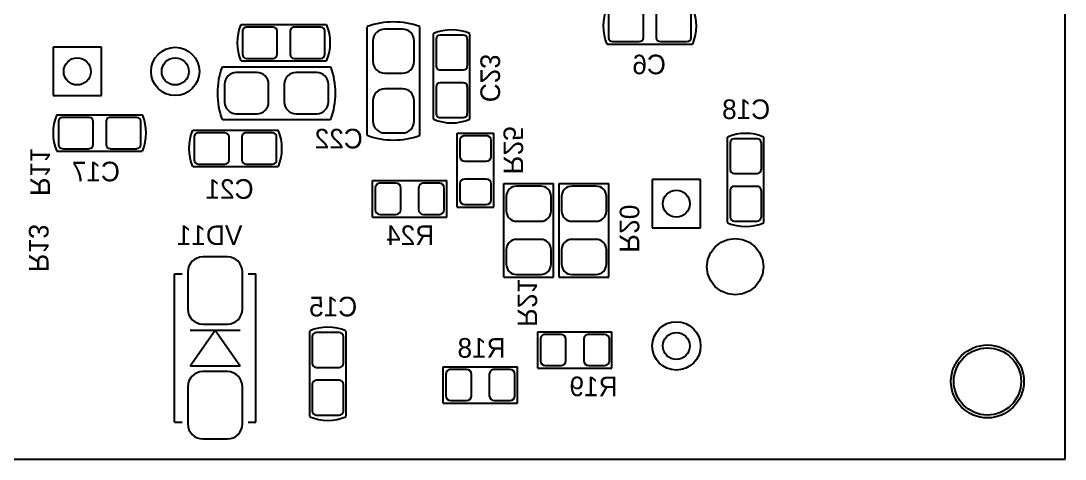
# Model space of a CAD drawing. Header units: millimetres. Extents: x 59.7 to 120.6, y 63.5 to 106.1.
# Drawn here: x 83.34 to 120.63, y 63.53 to 79.18 of the extents above; entities that cross this region are included whole.
import ezdxf

# ---------------------------------------------------------------- set-up
doc = ezdxf.new("R2010")
doc.units = ezdxf.units.MM
for name, color, linetype in [('BottomOverlay', 54, 'Continuous'), ('BottomSolder', 6, 'Continuous'), ('KeepOutLayer', 6, 'Continuous')]:
    doc.layers.add(name, color=color, linetype=linetype)

# ---------------------------------------------------------------- blocks, each defined once
blk = doc.blocks.new('CC0603_3M_B_13')
at = {"layer": 'BottomOverlay'}
for p, q in [((1.524, 0.648), (-1.524, 0.648)), ((1.524, -0.65), (-1.526, -0.65))]:
    blk.add_line(p, q, dxfattribs=at)
for centre, start, end in [((0.013, 0), 157.3, 202.8), ((-0.013, 0), 337.2, 22.7)]:
    blk.add_arc(centre, 1.676, start, end, dxfattribs=at)
at = {"layer": 'BottomSolder'}
for p, q in [((-1.473, 0.411), (-1.473, -0.411)), ((-0.376, 0.559), (-1.326, 0.559)), ((-0.229, -0.411), (-0.229, 0.411)), ((0.229, 0.411), (0.229, -0.411)), ((1.326, 0.559), (0.376, 0.559)), ((1.473, -0.411), (1.473, 0.411)), ((-1.326, -0.559), (-0.376, -0.559)), ((0.376, -0.559), (1.326, -0.559))]:
    blk.add_line(p, q, dxfattribs=at)
for centre in [(-0.851, 0), (0.851, 0)]:
    blk.add_circle(centre, 0, dxfattribs=at)
for centre, start, end in [((-1.326, 0.411), 90, 180), ((-0.376, 0.411), 0, 90), ((0.376, 0.411), 90, 180), ((1.326, 0.411), 0, 90), ((-1.326, -0.411), 180, 270), ((-0.376, -0.411), 270, 0), ((0.376, -0.411), 180, 270), ((1.326, -0.411), 270, 0)]:
    blk.add_arc(centre, 0.147, start, end, dxfattribs=at)
blk = doc.blocks.new('CC0603_3M_B_14')
at = {"layer": 'BottomOverlay'}
for p, q in [((-1.524, 0.648), (1.524, 0.648)), ((-1.526, -0.65), (1.524, -0.65))]:
    blk.add_line(p, q, dxfattribs=at)
for centre, start, end in [((0.013, 0), 157.3, 202.8), ((-0.013, 0), 337.2, 22.7)]:
    blk.add_arc(centre, 1.676, start, end, dxfattribs=at)
at = {"layer": 'BottomSolder'}
for p, q in [((-1.473, 0.411), (-1.473, -0.411)), ((-0.376, 0.559), (-1.326, 0.559)), ((-0.229, -0.411), (-0.229, 0.411)), ((0.229, 0.411), (0.229, -0.411)), ((1.326, 0.559), (0.376, 0.559)), ((1.473, -0.411), (1.473, 0.411)), ((-1.326, -0.559), (-0.376, -0.559)), ((0.376, -0.559), (1.326, -0.559))]:
    blk.add_line(p, q, dxfattribs=at)
for centre in [(-0.851, 0), (0.851, 0)]:
    blk.add_circle(centre, 0, dxfattribs=at)
for centre, start, end in [((-1.326, 0.411), 90, 180), ((-0.376, 0.411), 0, 90), ((0.376, 0.411), 90, 180), ((1.326, 0.411), 0, 90), ((-1.326, -0.411), 180, 270), ((-0.376, -0.411), 270, 0), ((0.376, -0.411), 180, 270), ((1.326, -0.411), 270, 0)]:
    blk.add_arc(centre, 0.147, start, end, dxfattribs=at)
blk = doc.blocks.new('CC0805_MIDI_2M1_B_23')
at = {"layer": 'BottomOverlay'}
for p, q in [((-0.8636, 0.9398), (2.9972, 0.9398)), ((-0.8636, -0.9398), (2.9972, -0.9398))]:
    blk.add_line(p, q, dxfattribs=at)
for centre, radius, start, end in [((1.7272, 0), 2.7696, 160.19992, 199.89998), ((0.4572, 0), 2.7178, 339.70002, 20.29998)]:
    blk.add_arc(centre, radius, start, end, dxfattribs=at)
at = {"layer": 'BottomSolder'}
for p, q in [((0.3683, 0.7366), (-0.3683, 0.7366)), ((2.5019, 0.7366), (1.7653, 0.7366)), ((-0.7874, 0.3175), (-0.7874, -0.3175)), ((0.7874, -0.3175), (0.7874, 0.3175)), ((1.3462, 0.3175), (1.3462, -0.3175)), ((2.921, -0.3175), (2.921, 0.3175)), ((-0.3683, -0.7366), (0.3683, -0.7366)), ((1.7653, -0.7366), (2.5019, -0.7366))]:
    blk.add_line(p, q, dxfattribs=at)
for centre in [(0, 0), (2.1336, 0)]:
    blk.add_circle(centre, 0, dxfattribs=at)
for centre, start, end in [((-0.3683, 0.3175), 90, 180), ((0.3683, 0.3175), 0, 90), ((1.7653, 0.3175), 90, 180), ((2.5019, 0.3175), 0, 90), ((-0.3683, -0.3175), 180, 270), ((0.3683, -0.3175), 270, 0), ((1.7653, -0.3175), 180, 270), ((2.5019, -0.3175), 270, 0)]:
    blk.add_arc(centre, 0.4191, start, end, dxfattribs=at)
blk = doc.blocks.new('CC0603_3M_B_24')
at = {"layer": 'BottomOverlay'}
for p, q in [((1.524, 0.648), (-1.524, 0.648)), ((1.524, -0.65), (-1.526, -0.65))]:
    blk.add_line(p, q, dxfattribs=at)
for centre, start, end in [((0.013, 0), 157.3, 202.8), ((-0.013, 0), 337.2, 22.7)]:
    blk.add_arc(centre, 1.676, start, end, dxfattribs=at)
at = {"layer": 'BottomSolder'}
for p, q in [((-1.473, 0.411), (-1.473, -0.411)), ((-0.376, 0.559), (-1.326, 0.559)), ((-0.229, -0.411), (-0.229, 0.411)), ((0.229, 0.411), (0.229, -0.411)), ((1.326, 0.559), (0.376, 0.559)), ((1.473, -0.411), (1.473, 0.411)), ((-1.326, -0.559), (-0.376, -0.559)), ((0.376, -0.559), (1.326, -0.559))]:
    blk.add_line(p, q, dxfattribs=at)
for centre in [(-0.851, 0), (0.851, 0)]:
    blk.add_circle(centre, 0, dxfattribs=at)
for centre, start, end in [((-1.326, 0.411), 90, 180), ((-0.376, 0.411), 0, 90), ((0.376, 0.411), 90, 180), ((1.326, 0.411), 0, 90), ((-1.326, -0.411), 180, 270), ((-0.376, -0.411), 270, 0), ((0.376, -0.411), 180, 270), ((1.326, -0.411), 270, 0)]:
    blk.add_arc(centre, 0.147, start, end, dxfattribs=at)
blk = doc.blocks.new('CC16X10_CAP0_5_1__P________25')
at = {"layer": 'BottomSolder'}
for p, q in [((-0.8636, 0.8636), (-0.8636, -0.8636)), ((0.8636, 0.8636), (-0.8636, 0.8636)), ((0.8636, -0.8636), (0.8636, 0.8636)), ((-0.8636, -0.8636), (0.8636, -0.8636))]:
    blk.add_line(p, q, dxfattribs=at)
for centre, radius in [((5.08, 0), 0.8636), ((0, 0), 0.4826), ((5.08, 0), 0.4826)]:
    blk.add_circle(centre, radius, dxfattribs=at)
blk = doc.blocks.new('CC0603_3M_B_26')
at = {"layer": 'BottomOverlay'}
for p, q in [((1.524, 0.648), (-1.524, 0.648)), ((1.524, -0.65), (-1.526, -0.65))]:
    blk.add_line(p, q, dxfattribs=at)
for centre, start, end in [((0.013, 0), 157.3, 202.8), ((-0.013, 0), 337.2, 22.7)]:
    blk.add_arc(centre, 1.676, start, end, dxfattribs=at)
at = {"layer": 'BottomSolder'}
for p, q in [((-1.473, 0.411), (-1.473, -0.411)), ((-0.376, 0.559), (-1.326, 0.559)), ((-0.229, -0.411), (-0.229, 0.411)), ((0.229, 0.411), (0.229, -0.411)), ((1.326, 0.559), (0.376, 0.559)), ((1.473, -0.411), (1.473, 0.411)), ((-1.326, -0.559), (-0.376, -0.559)), ((0.376, -0.559), (1.326, -0.559))]:
    blk.add_line(p, q, dxfattribs=at)
for centre in [(-0.851, 0), (0.851, 0)]:
    blk.add_circle(centre, 0, dxfattribs=at)
for centre, start, end in [((-1.326, 0.411), 90, 180), ((-0.376, 0.411), 0, 90), ((0.376, 0.411), 90, 180), ((1.326, 0.411), 0, 90), ((-1.326, -0.411), 180, 270), ((-0.376, -0.411), 270, 0), ((0.376, -0.411), 180, 270), ((1.326, -0.411), 270, 0)]:
    blk.add_arc(centre, 0.147, start, end, dxfattribs=at)
blk = doc.blocks.new('CC0603_3M_B_27')
at = {"layer": 'BottomOverlay'}
for p, q in [((-1.524, 0.648), (1.524, 0.648)), ((-1.526, -0.65), (1.524, -0.65))]:
    blk.add_line(p, q, dxfattribs=at)
for centre, start, end in [((0.013, 0), 157.3, 202.8), ((-0.013, 0), 337.2, 22.7)]:
    blk.add_arc(centre, 1.676, start, end, dxfattribs=at)
at = {"layer": 'BottomSolder'}
for p, q in [((-1.473, 0.411), (-1.473, -0.411)), ((-0.376, 0.559), (-1.326, 0.559)), ((-0.229, -0.411), (-0.229, 0.411)), ((0.229, 0.411), (0.229, -0.411)), ((1.326, 0.559), (0.376, 0.559)), ((1.473, -0.411), (1.473, 0.411)), ((-1.326, -0.559), (-0.376, -0.559)), ((0.376, -0.559), (1.326, -0.559))]:
    blk.add_line(p, q, dxfattribs=at)
for centre in [(-0.851, 0), (0.851, 0)]:
    blk.add_circle(centre, 0, dxfattribs=at)
for centre, start, end in [((-1.326, 0.411), 90, 180), ((-0.376, 0.411), 0, 90), ((0.376, 0.411), 90, 180), ((1.326, 0.411), 0, 90), ((-1.326, -0.411), 180, 270), ((-0.376, -0.411), 270, 0), ((0.376, -0.411), 180, 270), ((1.326, -0.411), 270, 0)]:
    blk.add_arc(centre, 0.147, start, end, dxfattribs=at)
blk = doc.blocks.new('CC0603_3M_B_28')
at = {"layer": 'BottomOverlay'}
for p, q in [((-1.524, 0.648), (1.524, 0.648)), ((-1.526, -0.65), (1.524, -0.65))]:
    blk.add_line(p, q, dxfattribs=at)
for centre, start, end in [((0.013, 0), 157.3, 202.8), ((-0.013, 0), 337.2, 22.7)]:
    blk.add_arc(centre, 1.676, start, end, dxfattribs=at)
at = {"layer": 'BottomSolder'}
for p, q in [((-1.473, 0.411), (-1.473, -0.411)), ((-0.376, 0.559), (-1.326, 0.559)), ((-0.229, -0.411), (-0.229, 0.411)), ((0.229, 0.411), (0.229, -0.411)), ((1.326, 0.559), (0.376, 0.559)), ((1.473, -0.411), (1.473, 0.411)), ((-1.326, -0.559), (-0.376, -0.559)), ((0.376, -0.559), (1.326, -0.559))]:
    blk.add_line(p, q, dxfattribs=at)
for centre in [(-0.851, 0), (0.851, 0)]:
    blk.add_circle(centre, 0, dxfattribs=at)
for centre, start, end in [((-1.326, 0.411), 90, 180), ((-0.376, 0.411), 0, 90), ((0.376, 0.411), 90, 180), ((1.326, 0.411), 0, 90), ((-1.326, -0.411), 180, 270), ((-0.376, -0.411), 270, 0), ((0.376, -0.411), 180, 270), ((1.326, -0.411), 270, 0)]:
    blk.add_arc(centre, 0.147, start, end, dxfattribs=at)
blk = doc.blocks.new('CC8X3_5_29')
at = {"layer": 'BottomSolder'}
for p, q in [((-0.864, 0.864), (-0.864, -0.864)), ((0.864, 0.864), (-0.864, 0.864)), ((0.864, -0.864), (0.864, 0.864)), ((-0.864, -0.864), (0.864, -0.864))]:
    blk.add_line(p, q, dxfattribs=at)
for centre, radius in [((3.5, 0), 0.864), ((0, 0), 0.483), ((3.5, 0), 0.483)]:
    blk.add_circle(centre, radius, dxfattribs=at)
blk = doc.blocks.new('CC0603_3M_B_30')
at = {"layer": 'BottomOverlay'}
for p, q in [((1.524, 0.648), (-1.524, 0.648)), ((1.524, -0.65), (-1.526, -0.65))]:
    blk.add_line(p, q, dxfattribs=at)
for centre, start, end in [((0.013, 0), 157.3, 202.8), ((-0.013, 0), 337.2, 22.7)]:
    blk.add_arc(centre, 1.676, start, end, dxfattribs=at)
at = {"layer": 'BottomSolder'}
for p, q in [((-1.473, 0.411), (-1.473, -0.411)), ((-0.376, 0.559), (-1.326, 0.559)), ((-0.229, -0.411), (-0.229, 0.411)), ((0.229, 0.411), (0.229, -0.411)), ((1.326, 0.559), (0.376, 0.559)), ((1.473, -0.411), (1.473, 0.411)), ((-1.326, -0.559), (-0.376, -0.559)), ((0.376, -0.559), (1.326, -0.559))]:
    blk.add_line(p, q, dxfattribs=at)
for centre in [(-0.851, 0), (0.851, 0)]:
    blk.add_circle(centre, 0, dxfattribs=at)
for centre, start, end in [((-1.326, 0.411), 90, 180), ((-0.376, 0.411), 0, 90), ((0.376, 0.411), 90, 180), ((1.326, 0.411), 0, 90), ((-1.326, -0.411), 180, 270), ((-0.376, -0.411), 270, 0), ((0.376, -0.411), 180, 270), ((1.326, -0.411), 270, 0)]:
    blk.add_arc(centre, 0.147, start, end, dxfattribs=at)
blk = doc.blocks.new('CC0805_MIDI_2M1_B_32')
at = {"layer": 'BottomOverlay'}
for p, q in [((2.9972, 0.9398), (-0.8636, 0.9398)), ((2.9972, -0.9398), (-0.8636, -0.9398))]:
    blk.add_line(p, q, dxfattribs=at)
for centre, radius, start, end in [((1.7272, 0), 2.7696, 160.19992, 199.89998), ((0.4572, 0), 2.7178, 339.70002, 20.29998)]:
    blk.add_arc(centre, radius, start, end, dxfattribs=at)
at = {"layer": 'BottomSolder'}
for p, q in [((0.3683, 0.7366), (-0.3683, 0.7366)), ((2.5019, 0.7366), (1.7653, 0.7366)), ((-0.7874, 0.3175), (-0.7874, -0.3175)), ((0.7874, -0.3175), (0.7874, 0.3175)), ((1.3462, 0.3175), (1.3462, -0.3175)), ((2.921, -0.3175), (2.921, 0.3175)), ((-0.3683, -0.7366), (0.3683, -0.7366)), ((1.7653, -0.7366), (2.5019, -0.7366))]:
    blk.add_line(p, q, dxfattribs=at)
for centre in [(0, 0), (2.1336, 0)]:
    blk.add_circle(centre, 0, dxfattribs=at)
for centre, start, end in [((-0.3683, 0.3175), 90, 180), ((0.3683, 0.3175), 0, 90), ((1.7653, 0.3175), 90, 180), ((2.5019, 0.3175), 0, 90), ((-0.3683, -0.3175), 180, 270), ((0.3683, -0.3175), 270, 0), ((1.7653, -0.3175), 180, 270), ((2.5019, -0.3175), 270, 0)]:
    blk.add_arc(centre, 0.4191, start, end, dxfattribs=at)
blk = doc.blocks.new('RC0805_IPC_NOM_B_64')
at = {"layer": 'BottomOverlay'}
for p, q in [((-1.67, -0.89), (-1.67, 0.89)), ((1.67, 0.89), (-1.67, 0.89)), ((1.67, -0.89), (1.67, 0.89)), ((1.67, -0.89), (-1.67, -0.89))]:
    blk.add_line(p, q, dxfattribs=at)
at = {"layer": 'BottomSolder'}
for p, q in [((-0.687, 0.802), (-1.213, 0.802)), ((1.213, 0.802), (0.687, 0.802)), ((-1.577, 0.437), (-1.577, -0.437)), ((-0.323, -0.437), (-0.323, 0.437)), ((0.323, 0.437), (0.323, -0.437)), ((1.577, -0.437), (1.577, 0.437)), ((-1.213, -0.802), (-0.687, -0.802)), ((0.687, -0.802), (1.213, -0.802))]:
    blk.add_line(p, q, dxfattribs=at)
for centre in [(-0.95, 0), (0.95, 0)]:
    blk.add_circle(centre, 0, dxfattribs=at)
for centre, start, end in [((-1.213, 0.437), 90, 180), ((-0.687, 0.437), 0, 90), ((0.687, 0.437), 90, 180), ((1.213, 0.437), 0, 90), ((-1.213, -0.437), 180, 270), ((-0.687, -0.437), 270, 0), ((0.687, -0.437), 180, 270), ((1.213, -0.437), 270, 0)]:
    blk.add_arc(centre, 0.364, start, end, dxfattribs=at)
blk = doc.blocks.new('RC0805_IPC_NOM_B_65')
at = {"layer": 'BottomOverlay'}
for p, q in [((-1.67, -0.89), (-1.67, 0.89)), ((1.67, 0.89), (-1.67, 0.89)), ((1.67, -0.89), (1.67, 0.89)), ((1.67, -0.89), (-1.67, -0.89))]:
    blk.add_line(p, q, dxfattribs=at)
at = {"layer": 'BottomSolder'}
for p, q in [((-0.687, 0.802), (-1.213, 0.802)), ((1.213, 0.802), (0.687, 0.802)), ((-1.577, 0.437), (-1.577, -0.437)), ((-0.323, -0.437), (-0.323, 0.437)), ((0.323, 0.437), (0.323, -0.437)), ((1.577, -0.437), (1.577, 0.437)), ((-1.213, -0.802), (-0.687, -0.802)), ((0.687, -0.802), (1.213, -0.802))]:
    blk.add_line(p, q, dxfattribs=at)
for centre in [(-0.95, 0), (0.95, 0)]:
    blk.add_circle(centre, 0, dxfattribs=at)
for centre, start, end in [((-1.213, 0.437), 90, 180), ((-0.687, 0.437), 0, 90), ((0.687, 0.437), 90, 180), ((1.213, 0.437), 0, 90), ((-1.213, -0.437), 180, 270), ((-0.687, -0.437), 270, 0), ((0.687, -0.437), 180, 270), ((1.213, -0.437), 270, 0)]:
    blk.add_arc(centre, 0.364, start, end, dxfattribs=at)
blk = doc.blocks.new('RC0603_3M_B_66')
at = {"layer": 'BottomOverlay'}
for p, q in [((-1.325, 0.65), (-1.325, -0.65)), ((1.325, 0.65), (-1.325, 0.65)), ((1.325, 0.65), (1.325, -0.65)), ((1.325, -0.65), (-1.325, -0.65))]:
    blk.add_line(p, q, dxfattribs=at)
at = {"layer": 'BottomSolder'}
for p, q in [((-1.231, 0.384), (-1.231, -0.384)), ((-0.491, 0.557), (-1.059, 0.557)), ((-0.318, -0.384), (-0.318, 0.384)), ((0.318, 0.384), (0.318, -0.384)), ((1.059, 0.557), (0.491, 0.557)), ((1.231, -0.384), (1.231, 0.384)), ((-1.059, -0.557), (-0.491, -0.557)), ((0.491, -0.557), (1.059, -0.557))]:
    blk.add_line(p, q, dxfattribs=at)
for centre in [(-0.775, 0), (0.775, 0)]:
    blk.add_circle(centre, 0, dxfattribs=at)
for centre, start, end in [((-1.059, 0.384), 90, 180), ((-0.491, 0.384), 0, 90), ((0.491, 0.384), 90, 180), ((1.059, 0.384), 0, 90), ((-1.059, -0.384), 180, 270), ((-0.491, -0.384), 270, 0), ((0.491, -0.384), 180, 270), ((1.059, -0.384), 270, 0)]:
    blk.add_arc(centre, 0.173, start, end, dxfattribs=at)
blk = doc.blocks.new('RC0603_3M_B_67')
at = {"layer": 'BottomOverlay'}
for p, q in [((-1.325, 0.65), (-1.325, -0.65)), ((1.325, 0.65), (-1.325, 0.65)), ((1.325, 0.65), (1.325, -0.65)), ((1.325, -0.65), (-1.325, -0.65))]:
    blk.add_line(p, q, dxfattribs=at)
at = {"layer": 'BottomSolder'}
for p, q in [((-1.231, 0.384), (-1.231, -0.384)), ((-0.491, 0.557), (-1.059, 0.557)), ((-0.318, -0.384), (-0.318, 0.384)), ((0.318, 0.384), (0.318, -0.384)), ((1.059, 0.557), (0.491, 0.557)), ((1.231, -0.384), (1.231, 0.384)), ((-1.059, -0.557), (-0.491, -0.557)), ((0.491, -0.557), (1.059, -0.557))]:
    blk.add_line(p, q, dxfattribs=at)
for centre in [(-0.775, 0), (0.775, 0)]:
    blk.add_circle(centre, 0, dxfattribs=at)
for centre, start, end in [((-1.059, 0.384), 90, 180), ((-0.491, 0.384), 0, 90), ((0.491, 0.384), 90, 180), ((1.059, 0.384), 0, 90), ((-1.059, -0.384), 180, 270), ((-0.491, -0.384), 270, 0), ((0.491, -0.384), 180, 270), ((1.059, -0.384), 270, 0)]:
    blk.add_arc(centre, 0.173, start, end, dxfattribs=at)
blk = doc.blocks.new('RC0603_3M_B_68')
at = {"layer": 'BottomOverlay'}
for p, q in [((-1.325, 0.65), (-1.325, -0.65)), ((1.325, 0.65), (-1.325, 0.65)), ((1.325, 0.65), (1.325, -0.65)), ((1.325, -0.65), (-1.325, -0.65))]:
    blk.add_line(p, q, dxfattribs=at)
at = {"layer": 'BottomSolder'}
for p, q in [((-1.231, 0.384), (-1.231, -0.384)), ((-0.491, 0.557), (-1.059, 0.557)), ((-0.318, -0.384), (-0.318, 0.384)), ((0.318, 0.384), (0.318, -0.384)), ((1.059, 0.557), (0.491, 0.557)), ((1.231, -0.384), (1.231, 0.384)), ((-1.059, -0.557), (-0.491, -0.557)), ((0.491, -0.557), (1.059, -0.557))]:
    blk.add_line(p, q, dxfattribs=at)
for centre in [(-0.775, 0), (0.775, 0)]:
    blk.add_circle(centre, 0, dxfattribs=at)
for centre, start, end in [((-1.059, 0.384), 90, 180), ((-0.491, 0.384), 0, 90), ((0.491, 0.384), 90, 180), ((1.059, 0.384), 0, 90), ((-1.059, -0.384), 180, 270), ((-0.491, -0.384), 270, 0), ((0.491, -0.384), 180, 270), ((1.059, -0.384), 270, 0)]:
    blk.add_arc(centre, 0.173, start, end, dxfattribs=at)
blk = doc.blocks.new('RC0603_3M_B_69')
at = {"layer": 'BottomOverlay'}
for p, q in [((-1.325, 0.65), (-1.325, -0.65)), ((-1.325, 0.65), (1.325, 0.65)), ((1.325, 0.65), (1.325, -0.65)), ((-1.325, -0.65), (1.325, -0.65))]:
    blk.add_line(p, q, dxfattribs=at)
at = {"layer": 'BottomSolder'}
for p, q in [((-1.231, 0.384), (-1.231, -0.384)), ((-0.491, 0.557), (-1.059, 0.557)), ((-0.318, -0.384), (-0.318, 0.384)), ((0.318, 0.384), (0.318, -0.384)), ((1.059, 0.557), (0.491, 0.557)), ((1.231, -0.384), (1.231, 0.384)), ((-1.059, -0.557), (-0.491, -0.557)), ((0.491, -0.557), (1.059, -0.557))]:
    blk.add_line(p, q, dxfattribs=at)
for centre in [(-0.775, 0), (0.775, 0)]:
    blk.add_circle(centre, 0, dxfattribs=at)
for centre, start, end in [((-1.059, 0.384), 90, 180), ((-0.491, 0.384), 0, 90), ((0.491, 0.384), 90, 180), ((1.059, 0.384), 0, 90), ((-1.059, -0.384), 180, 270), ((-0.491, -0.384), 270, 0), ((0.491, -0.384), 180, 270), ((1.059, -0.384), 270, 0)]:
    blk.add_arc(centre, 0.173, start, end, dxfattribs=at)
blk = doc.blocks.new('SMA_B_81')
at = {"layer": 'BottomOverlay'}
for p, q in [((-2.65, 1.45), (2.65, 1.45)), ((-2.65, 1.45), (-2.65, 1.175)), ((2.65, 1.45), (2.65, 1.175)), ((-0.635, 0.889), (0.635, 0)), ((-0.635, 0.889), (-0.635, -0.889)), ((0.635, 0.889), (0.635, -0.889)), ((0.635, 0), (-0.635, -0.889)), ((-2.65, -1.175), (-2.65, -1.45)), ((-2.65, -1.45), (2.65, -1.45)), ((2.65, -1.175), (2.65, -1.45))]:
    blk.add_line(p, q, dxfattribs=at)
at = {"layer": 'BottomSolder'}
for p, q in [((-1.388, 0.977), (-2.713, 0.977)), ((2.713, 0.977), (1.388, 0.977)), ((-3.252, 0.437), (-3.252, -0.437)), ((-0.848, -0.437), (-0.848, 0.437)), ((0.848, 0.437), (0.848, -0.437)), ((3.252, -0.437), (3.252, 0.437)), ((-2.713, -0.977), (-1.388, -0.977)), ((1.388, -0.977), (2.713, -0.977))]:
    blk.add_line(p, q, dxfattribs=at)
for centre in [(-2.05, 0), (2.05, 0)]:
    blk.add_circle(centre, 0, dxfattribs=at)
for centre, start, end in [((-2.713, 0.437), 90, 180), ((-1.388, 0.437), 0, 90), ((1.388, 0.437), 90, 180), ((2.713, 0.437), 0, 90), ((-2.713, -0.437), 180, 270), ((-1.388, -0.437), 270, 0), ((1.388, -0.437), 180, 270), ((2.713, -0.437), 270, 0)]:
    blk.add_arc(centre, 0.539, start, end, dxfattribs=at)
blk = doc.blocks.new('REPER1_2_B_91')
at = {"layer": 'BottomSolder'}
for p, q in [((-0.713, 0.713), (-0.504, 0.873)), ((-0.504, 0.873), (-0.261, 0.974)), ((-0.261, 0.974), (0, 1.009)), ((0, 1.009), (0, 1.009)), ((0, 1.009), (0.261, 0.974)), ((0.261, 0.974), (0.504, 0.873)), ((0.504, 0.873), (0.713, 0.713)), ((-0.974, 0.261), (-0.873, 0.504)), ((-0.873, 0.504), (-0.713, 0.713)), ((0.713, 0.713), (0.873, 0.504)), ((0.873, 0.504), (0.974, 0.261)), ((-1.009, 0), (-0.974, 0.261)), ((-0.974, -0.261), (-1.009, 0)), ((0.974, 0.261), (1.009, 0)), ((1.009, 0), (0.974, -0.261)), ((-0.873, -0.504), (-0.974, -0.261)), ((0.974, -0.261), (0.873, -0.504)), ((-0.713, -0.713), (-0.873, -0.504)), ((-0.504, -0.873), (-0.713, -0.713)), ((0.713, -0.713), (0.504, -0.873)), ((0.873, -0.504), (0.713, -0.713)), ((-0.261, -0.974), (-0.504, -0.873)), ((0, -1.009), (-0.261, -0.974)), ((0.261, -0.974), (0, -1.009)), ((0, -1.009), (0, -1.009)), ((0.504, -0.873), (0.261, -0.974))]:
    blk.add_line(p, q, dxfattribs=at)

msp = doc.modelspace()

# ---------------------------------------------------------------- linework, layer by layer
at = {"layer": 'BottomSolder'}
for radius in [1.302, 1.2]:
    msp.add_circle((117.859, 66.302), radius, dxfattribs=at)
at = {"layer": 'KeepOutLayer'}
for p, q in [((120.634, 63.527), (120.634, 106.102)), ((59.659, 63.527), (120.634, 63.527))]:
    msp.add_line(p, q, dxfattribs=at)

# ---------------------------------------------------------------- block references
for name, p in [('CC0603_3M_B_14', (105.8, 79)), ('CC8X3_5_29', (85.35, 77.375)), ('CC0805_MIDI_2M1_B_23', (91.4, 76.6))]:
    msp.add_blockref(name, p)
for name, p, rotation in [('CC0805_MIDI_2M1_B_32', (96.65, 78.1), 270), ('CC0603_3M_B_13', (92.725, 78.4), 180), ('CC0603_3M_B_26', (98.725, 77.2), 270), ('CC0603_3M_B_30', (86.15, 75.175), 180), ('CC0603_3M_B_24', (91, 74.625), 180), ('RC0603_3M_B_69', (99.575, 73.85), 90), ('CC0603_3M_B_27', (109.225, 73.5), 90), ('RC0603_3M_B_66', (97.225, 72.825), 180), ('CC16X10_CAP0_5_1__P________25', (106.75, 72.65), 270), ('RC0805_IPC_NOM_B_65', (101.475, 71.7), 270), ('RC0805_IPC_NOM_B_64', (103.45, 71.7), 270), ('REPER1_2_B_91', (108.85, 70.4), 90), ('SMA_B_81', (90.275, 67.5), 90), ('CC0603_3M_B_28', (94.3, 66.575), 90), ('RC0603_3M_B_68', (103.125, 67.425), 180), ('RC0603_3M_B_67', (99.75, 66.175), 180)]:
    msp.add_blockref(name, p, dxfattribs=dict(rotation=rotation))

# ---------------------------------------------------------------- texts
at = {"layer": 'BottomOverlay', "text_generation_flag": 2}
for s, p in [('C23', (99.75, 76.275)), ('R25', (100.575, 73.7)), ('R11', (83.675, 72.925)), ('R20', (104.725, 70.9)), ('R13', (83.625, 70.2)), ('R21', (101.075, 68.25))]:
    msp.add_text(s, height=0.7, rotation=270, dxfattribs=at).set_placement(p)
for s, p in [('C6', (106.375, 77.275)), ('C18', (110.1, 75.675)), ('C22', (95.55, 74.625)), ('C17', (86.875, 73.45)), ('C21', (91.65, 72.825)), ('VD11', (91.25, 71.175)), ('R24', (98.1, 71.175)), ('C15', (95.35, 68.625)), ('R18', (100.65, 67.15)), ('R19', (104.65, 65.775))]:
    msp.add_text(s, height=0.7, dxfattribs=at).set_placement(p)

doc.saveas('drawing.dxf')
